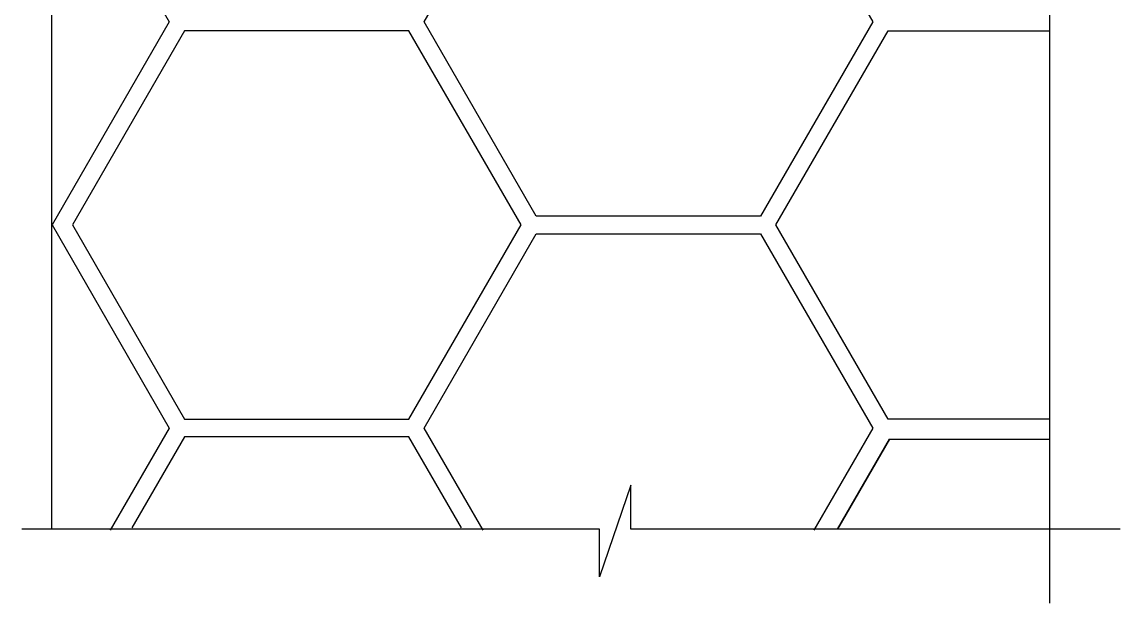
# Model space of a CAD drawing. Extents: x 49 to 1039, y 3394 to 4721.
# Drawn here: x 49 to 1039, y 3394 to 3919 of the extents above; entities that cross this region are included whole.
import ezdxf

# ---------------------------------------------------------------- set-up
doc = ezdxf.new("R2010")
doc.units = 0
doc.header["$LTSCALE"] = 10
doc.header["$MEASUREMENT"] = 0
for name, color, linetype in [('3', 3, 'CONTINUOUS'), ('4', 4, 'CONTINUOUS'), ('7', 7, 'CONTINUOUS')]:
    doc.layers.add(name, color=color, linetype=linetype)

msp = doc.modelspace()

# ---------------------------------------------------------------- linework, layer by layer
at = {"layer": '3'}
for points in [[(976.05, 3394.36), (976.05, 4003.19), (1015.72, 4003.19), (933.01, 4031.27), (976.05, 4031.27), (976.05, 4721.18)], [(831.2, 3542.32), (784.33, 3461.15)], [(1039.29, 3461.15), (597.95, 3461.15), (597.95, 3500.81), (569.88, 3418.1), (569.88, 3461.15), (48.85, 3461.15)]]:
    msp.add_lwpolyline(points, dxfattribs=at)
at = {"layer": '4'}
msp.add_lwpolyline([(75.65, 3461.15), (75.65, 4661.3), (976.05, 4661.3)], dxfattribs=at)
at = {"layer": '7'}
for points in [[(186.88, 4660.3), (75.96, 4468.17), (181.72, 4284.99), (75.96, 4101.81), (181.72, 3918.63), (75.96, 3735.45), (181.71, 3552.27), (128.53, 3460.15)], [(976.05, 3560.22), (830.04, 3560.22), (728.87, 3735.45), (830.04, 3910.68), (976.05, 3910.68)], [(464.78, 3460.15), (411.6, 3552.27), (512.76, 3727.5), (715.1, 3727.5), (816.27, 3552.27), (763.08, 3460.15)], [(445.27, 3462.15), (397.82, 3544.32), (195.49, 3544.32), (148.04, 3462.15)], [(784.33, 3461.15), (831.2, 3542.32), (976.05, 3542.32)]]:
    msp.add_lwpolyline(points, dxfattribs=at)
for points in [[(715.1, 3743.4), (512.76, 3743.4), (411.6, 3918.63), (512.76, 4093.86), (715.1, 4093.86), (816.27, 3918.63)], [(195.49, 3560.22), (397.82, 3560.22), (498.99, 3735.45), (397.82, 3910.68), (195.49, 3910.68), (94.32, 3735.45)]]:
    msp.add_lwpolyline(points, close=True, dxfattribs=at)

doc.saveas('drawing.dxf')
